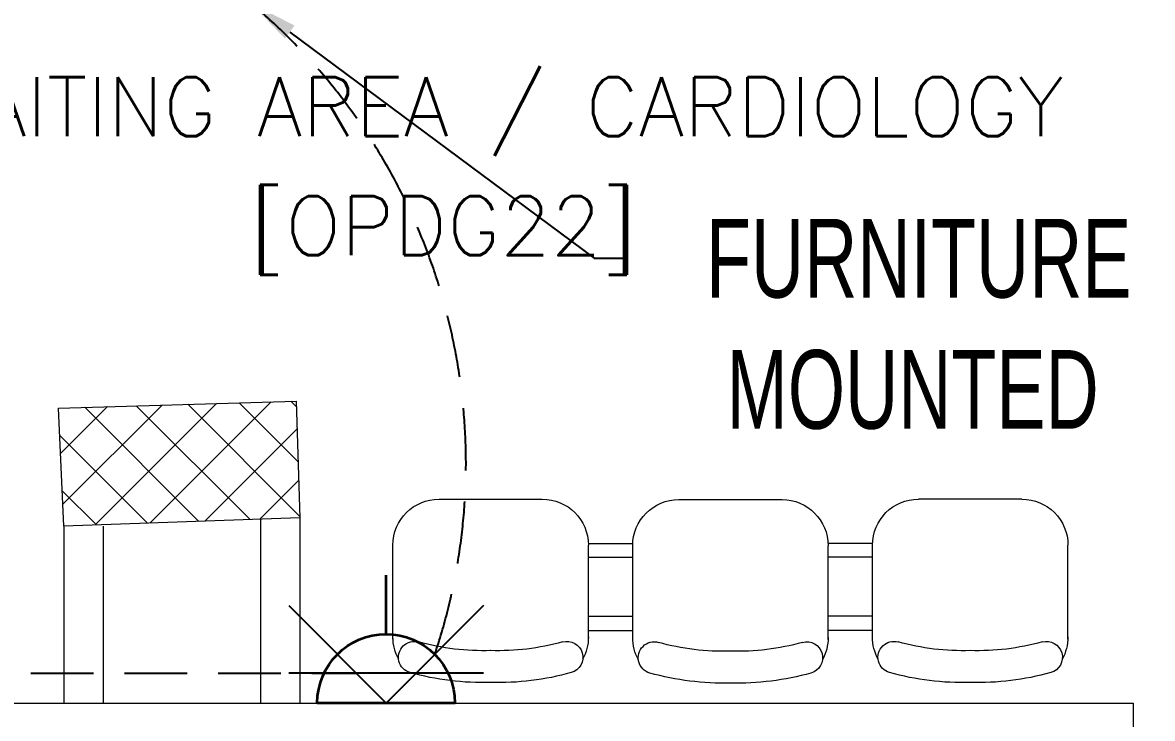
# Model space of a CAD drawing. Header units: inches. Extents: x -12418 to 57169, y -29325 to 19878.
# Drawn here: x 26727 to 29599, y -6387 to -4617 of the extents above; entities that cross this region are included whole.
import ezdxf
from ezdxf import colors
from ezdxf.entities.mleader import LeaderData, LeaderLine
from ezdxf.enums import TextEntityAlignment as Align
from ezdxf.math import Vec2, Vec3

# ---------------------------------------------------------------- set-up
doc = ezdxf.new("R2010")
doc.units = ezdxf.units.IN
doc.header["$LTSCALE"] = 25
doc.header["$MEASUREMENT"] = 0
doc.linetypes.add('DASHDOT', pattern=[25.4, 12.7, -6.35, 0, -6.35])
doc.linetypes.add('HIDDEN', pattern=[9.525, 6.35, -3.175])
doc.layers.get('0').update_dxf_attribs({"color": 8})
doc.layers.get('Defpoints').update_dxf_attribs({"color": 8})
for name, color, linetype, lineweight in [('00-Ground Floor$0$72_EGR_BASE_TEXT', 252, 'Continuous', 5), ('00-Ground Floor$0$C-HYDR-CTCH', 251, 'Continuous', 5), ('00-Ground Floor$0$Hatch', 254, 'Continuous', 5), ('00-Ground Floor$0$LOADING', 253, 'Continuous', 5), ('00-Ground Floor$0$Walls', 251, 'Continuous', 5), ('E-LITE-CLNG-CNDT', 6, 'DASHDOT', 35), ('E-LITE-EXIT-NUMB', 6, 'Continuous', 25), ('E-POWR-FLOR-CNDT', 6, 'HIDDEN', 25), ('E-POWR-TEXT @ 100', 6, 'Continuous', 25), ('E-POWR-WALL @ 100', 4, 'Continuous', 35)]:
    doc.layers.add(name, color=color, linetype=linetype, lineweight=lineweight)
doc.styles.add('00-Ground Floor$0$SIMPLEX', font='SIMPLEX.shx', dxfattribs={"height": 150})
doc.styles.add('DC_Elc_Romans', font='elc_romans.shx', dxfattribs={"width": 0.7})
doc.styles.add('DC_Simplex', font='SIMPLEX.shx', dxfattribs={"width": 0.7})

# ---------------------------------------------------------------- blocks, each defined once
blk = doc.blocks.new('00-Ground Floor$0$3seater')
at = {"layer": '00-Ground Floor$0$LOADING', "ltscale": 20}
for p, q in [((-958973.1, -382949.7, 0), (-958973.1, -383188.2, 0)), ((-958476.3, -382949.7, 0), (-958476.3, -383188.2, 0)), ((-958476.3, -382949.7, 0), (-958476.3, -383165.8, 0)), ((-958363.6, -382948.4, 0), (-958363.6, -383187, 0)), ((-957866.8, -382948.4, 0), (-957866.8, -383164.5, 0)), ((-957866.8, -382948.4, 0), (-957866.8, -383187, 0)), ((-957754.1, -382949.7, 0), (-957754.1, -383188.2, 0)), ((-957754.1, -382949.7, 0), (-957754.1, -383165.8, 0)), ((-957257.3, -382949.7, 0), (-957257.3, -383188.2, 0)), ((-958476.3, -382971.4, 0), (-958363.6, -382971.4, 0)), ((-957754.1, -382971.4, 0), (-957866.8, -382971.4, 0)), ((-958476.3, -383007.5, 0), (-958363.6, -383007.5, 0)), ((-957754.1, -383007.5, 0), (-957866.8, -383007.5, 0)), ((-958476.3, -383157.4, 0), (-958363.6, -383157.4, 0)), ((-957754.1, -383157.4, 0), (-957866.8, -383157.4, 0)), ((-958476.3, -383192.2, 0), (-958363.5, -383192.2, 0)), ((-957754.1, -383192.2, 0), (-957866.9, -383192.2, 0)), ((-958856, -383305.4, 0), (-958593.5, -383305.4, 0)), ((-958246.5, -383304.2, 0), (-957984, -383304.2, 0)), ((-957374.4, -383305.4, 0), (-957636.9, -383305.4, 0))]:
    blk.add_line(p, q, dxfattribs=at)
for centre, radius, start, end in [((-958744.2, -383526.3, 0), 687.4, 88.3753, 105.639), ((-958705.2, -383526.3, 0), 687.4, 74.361, 91.6247), ((-958134.7, -383525, 0), 687.4, 88.3753, 105.639), ((-958095.7, -383525, 0), 687.4, 74.361, 91.6247), ((-957525.2, -383526.3, 0), 687.4, 88.3753, 105.639), ((-957486.2, -383526.3, 0), 687.4, 74.361, 91.6247), ((-958918.6, -382903.3, 0), 40.5, 105.639, 285.639), ((-958530.8, -382903.3, 0), 40.5, 254.361, 74.361), ((-958309.1, -382902.1, 0), 40.5, 105.639, 285.639), ((-957921.3, -382902.1, 0), 40.5, 254.361, 74.361), ((-957699.6, -382903.3, 0), 40.5, 105.639, 285.639), ((-957311.8, -382903.3, 0), 40.5, 254.361, 74.361), ((-958856, -382954.9, 0), 117.2, 151.0301, 180), ((-958593.5, -382954.9, 0), 117.2, 0, 28.9699), ((-958246.5, -382953.6, 0), 117.2, 151.0301, 180), ((-957984, -382953.6, 0), 117.2, 0, 28.9699), ((-957636.9, -382954.9, 0), 117.2, 151.0301, 180), ((-957374.4, -382954.9, 0), 117.2, 0, 28.9699), ((-958744.2, -383526.3, 0), 606.4, 88.1581, 105.639), ((-958705.2, -383526.3, 0), 606.4, 74.361, 91.8419), ((-958134.7, -383525, 0), 606.4, 88.1581, 105.639), ((-958095.7, -383525, 0), 606.4, 74.361, 91.8419), ((-957525.2, -383526.3, 0), 606.4, 88.1581, 105.639), ((-957486.2, -383526.3, 0), 606.4, 74.361, 91.8419), ((-958856, -383188.2, 0), 117.2, 180, 270), ((-958593.5, -383188.2, 0), 117.2, 270, 0), ((-958246.5, -383187, 0), 117.2, 180, 270), ((-957984, -383187, 0), 117.2, 270, 0), ((-957636.9, -383188.2, 0), 117.2, 180, 270), ((-957374.4, -383188.2, 0), 117.2, 270, 0)]:
    blk.add_arc(centre, radius, start, end, dxfattribs=at)
blk = doc.blocks.new('00-Ground Floor')
at = {"layer": '00-Ground Floor$0$Hatch'}
h = blk.add_hatch(dxfattribs=at)
h.set_pattern_fill('ANSI37', color=256, scale=30)
h.set_pattern_definition([(45, (-1981.42, -13099.68), (-67.35192, 67.35192), []), (135, (-1981.42, -13099.68), (-67.35192, -67.35192), [])])
h.paths.add_polyline_path([(48971.2, 8818.2), (48367.3, 8810.1), (48371.2, 8521.7), (48975.1, 8529.8)])
h.paths.add_polyline_path([(41810.5, 8810.5), (41227, 8805), (41207, 8513.7), (41790.5, 8519.1)])
h.paths.add_polyline_path([(27433.5, 8803.1), (26834.4, 8799), (26828.7, 8506), (27427.8, 8510)])
h.paths.add_polyline_path([(34618.7, 8805.3), (34017.5, 8797.8), (34009.3, 8512.1), (34610.5, 8519.6)])
h.paths.add_polyline_path([(20214.3, 8812.4), (19607.8, 8790.5), (19622.4, 8498), (20228.8, 8519.8)])
h.paths.add_polyline_path([(13477.7, 8802), (12255.7, 8825.9), (12249.3, 8529.8), (13471.3, 8505.8)])
h.paths.add_polyline_path([(13491.8, 1601.9), (12276.8, 1586.2), (12263.3, 1293.7), (13478.3, 1309.4)])
h.paths.add_polyline_path([(13465.7, -5591.3), (12262.6, -5607.3), (12256.9, -5900.3), (13460, -5884.3)])
h.paths.add_polyline_path([(13484.2, -12790), (12287.5, -12801.4), (12290.4, -13095.9), (13487, -13084.4)])
h.paths.add_polyline_path([(5849.2, -12787.9), (5245.6, -12791.6), (5256.3, -13077.1), (5859.8, -13073.4)])
h.paths.add_polyline_path([(5833.8, -5589.9), (5236.9, -5588.3), (5236.8, -5889.5), (5833.6, -5891)])
h.paths.add_polyline_path([(5843.6, 1599.7), (5224.3, 1600.9), (5213.7, 1298), (5833, 1296.7)])
h.paths.add_polyline_path([(5820.3, 8779.1), (5219.7, 8793.5), (5216, 8503.9), (5816.7, 8489.4)])
h.paths.add_polyline_path([(-1378.8, 8777.2), (-1981.4, 8799.9), (-1979.5, 8511.6), (-1376.9, 8488.9)])
h.paths.add_polyline_path([(-1371.1, -5601.1), (-1973.1, -5608.1), (-1969.7, -5899.7), (-1367.7, -5892.7)])
h.paths.add_polyline_path([(-1353.5, -12795.7), (-1951.9, -12796.7), (-1947.1, -13097.4), (-1348.7, -13096.4)])
h.paths.add_polyline_path([(20233.2, -12782.5), (19627.5, -12795.4), (19633.2, -13096.6), (20238.9, -13083.7)])
h.paths.add_polyline_path([(20226.6, -5590), (19632.3, -5607.6), (19634.4, -5904.1), (20228.7, -5886.6)])
h.paths.add_polyline_path([(20217.9, 1618), (19619, 1610.4), (19623, 1310.2), (20221.9, 1317.9)])
h.paths.add_polyline_path([(27418.3, 1602.8), (26816.3, 1607.5), (26820.6, 1315.3), (27422.5, 1310.7)])
h.paths.add_polyline_path([(27422, -5579.9), (26818.1, -5597.5), (26831.6, -5897.5), (27431.7, -5876.5)])
h.paths.add_polyline_path([(27438.1, -12795.9), (26834.3, -12789.3), (26831.9, -13075), (27435.7, -13081.6)])
h.paths.add_polyline_path([(34636.6, -12785.4), (34039.3, -12800), (34048.3, -13099.7), (34645.6, -13085.1)])
h.paths.add_polyline_path([(34629.3, -5597.1), (34028, -5595.2), (34029.2, -5892.4), (34630.4, -5894.3)])
h.paths.add_polyline_path([(34592.8, 1606.7), (34012, 1611.4), (34031.7, 1321.6), (34612.5, 1316.9)])
h.paths.add_polyline_path([(41796.2, 1606), (41198.6, 1619.8), (41200.6, 1327.8), (41798.2, 1314.1)])
h.paths.add_polyline_path([(41797.2, -5592.6), (41228.8, -5600.2), (41230.6, -5894.3), (41799, -5886.7)])
h.paths.add_polyline_path([(41834.3, -12789.7), (41229, -12792.4), (41230.4, -13096.9), (41835.6, -13094.3)])
h.paths.add_polyline_path([(49008.5, -12790.2), (48420.5, -12774.1), (48407.3, -13081.4), (48995.3, -13097.4)])
h.paths.add_polyline_path([(48992.7, -5590.8), (48389.5, -5589.7), (48387.5, -5886.2), (48990.7, -5887.3)])
at = {"layer": '00-Ground Floor$0$C-HYDR-CTCH', "flags": 128}
blk.add_lwpolyline([(26831.6, -5897.5), (26818.1, -5597.5), (27422, -5579.9), (27431.7, -5876.5)], close=True, dxfattribs=at)
at = {"layer": '00-Ground Floor$0$Walls'}
for p, q in [((27331.7, -5876.5), (27331.7, -6347.4, 0)), ((27431.7, -5876.5), (27431.7, -6347.4, 0)), ((26831.6, -5897.5), (26831.6, -6347.4, 0)), ((26931.6, -5897.5), (26931.6, -6347.4, 0)), ((23949.5, -6347.4, 0), (29549.5, -6347.4, 0)), ((29549.5, -6347.4, 0), (29549.5, -8877.4, 0))]:
    blk.add_line(p, q, dxfattribs=at)
at = {"layer": '00-Ground Floor$0$LOADING', "xscale": -1, "rotation": 180}
blk.add_blockref('00-Ground Floor$0$3seater', (986641.2, -389134.4, 0), dxfattribs=at)
at = {"layer": '00-Ground Floor$0$72_EGR_BASE_TEXT', "char_height": 150, "attachment_point": 2, "style": '00-Ground Floor$0$SIMPLEX'}
for s, insert in [('RECEPTION AND WAITING AREA / CARDIOLOGY', (27077.8, -4756.6)), ('[OPDG22]', (27796.2, -5058.9, 0))]:
    blk.add_mtext(s, dxfattribs=dict(at, insert=insert))
blk = doc.blocks.new('*U37')
blk.add_line((-1.75, 0), (-3.25, 0))
blk.add_lwpolyline([(0, 1.75, 1), (0, -1.75)], format="xyb", close=True)
at = {"layer": 'Defpoints'}
for p, q in [((-2.475, 2.475), (0, 0)), ((-0.758, -2.475), (-0.758, 2.475)), ((-2.475, -2.475), (0, 0))]:
    blk.add_line(p, q, dxfattribs=at)
at = {"layer": 'E-LITE-EXIT-NUMB', "style": 'DC_Simplex', "width": 0.7, "flags": 8}
blk.add_attdef('TYPE', text='', height=2, rotation=360, dxfattribs=at).set_placement((-2.682, 5.238), align=Align.RIGHT)
blk.add_attdef('CIRCUIT', (2.682, 5.238), '', height=2, rotation=360, dxfattribs=at)

msp = doc.modelspace()

# ---------------------------------------------------------------- linework, layer by layer
at = {"layer": 'E-POWR-FLOR-CNDT', "elevation": 0}
msp.add_lwpolyline([(27774.5, -6223.7, 0.309133), (27305.4, -4566.9, -11.622895)], format="xyb", dxfattribs=at)
msp.add_lwpolyline([(24366.6, -6269.9), (27574.9, -6271.6)], dxfattribs=at)

# ---------------------------------------------------------------- block references
at = {"layer": 'E-LITE-CLNG-CNDT'}
msp.add_blockref('00-Ground Floor', (0, 0), dxfattribs=at)
at = {"layer": 'E-POWR-WALL @ 100', "xscale": -100, "yscale": 100, "zscale": 100, "rotation": 90}
msp.add_blockref('*U37', (27650.7, -6347.4, 0), dxfattribs=at)

# ---------------------------------------------------------------- leaders
at = {"layer": 'E-POWR-TEXT @ 100'}
ml = msp.add_multileader_mtext('Standard', dxfattribs=at)
ml.set_content('FURNITURE\\P MOUNTED', color=256, style='DC_Elc_Romans')
ml.set_leader_properties(color=45)
ml.build(insert=Vec2(0, 0))
ml.multileader.update_dxf_attribs({"dogleg_length": 2, "arrow_head_size": 125, "scale": 100})
ctx = ml.context
ctx.base_point, ctx.scale, ctx.char_height, ctx.arrow_head_size, ctx.landing_gap_size, ctx.plane_origin = Vec3(28263.9, -5216.6), 100, 200, 125, 200, Vec3(28162.2, -5390.9)
notes = []
notes.append((ctx, [(0, (1, 1, 0), (28179.2, -5216.6), (1, 0), 84.7, [(1, [(27305.4, -4566.9)], 0, [])])]))
ctx.mtext.insert, ctx.mtext.flow_direction = Vec3(28463.9, -5116.6), 5
for ctx, leaders in notes:
    for number, flags, end, landing, length, lines in leaders:
        leader = LeaderData()
        leader.index, (leader.has_last_leader_line, leader.has_dogleg_vector, leader.attachment_direction) = number, flags
        leader.last_leader_point, leader.dogleg_vector, leader.dogleg_length = Vec3(end), Vec3(landing), length
        for number, points, colour, breaks in lines:
            line = LeaderLine()
            line.index, line.vertices, line.color, line.breaks = number, Vec3.list(points), colors.encode_raw_color(colour), breaks
            leader.lines.append(line)
        ctx.leaders.append(leader)

doc.saveas('drawing.dxf')
